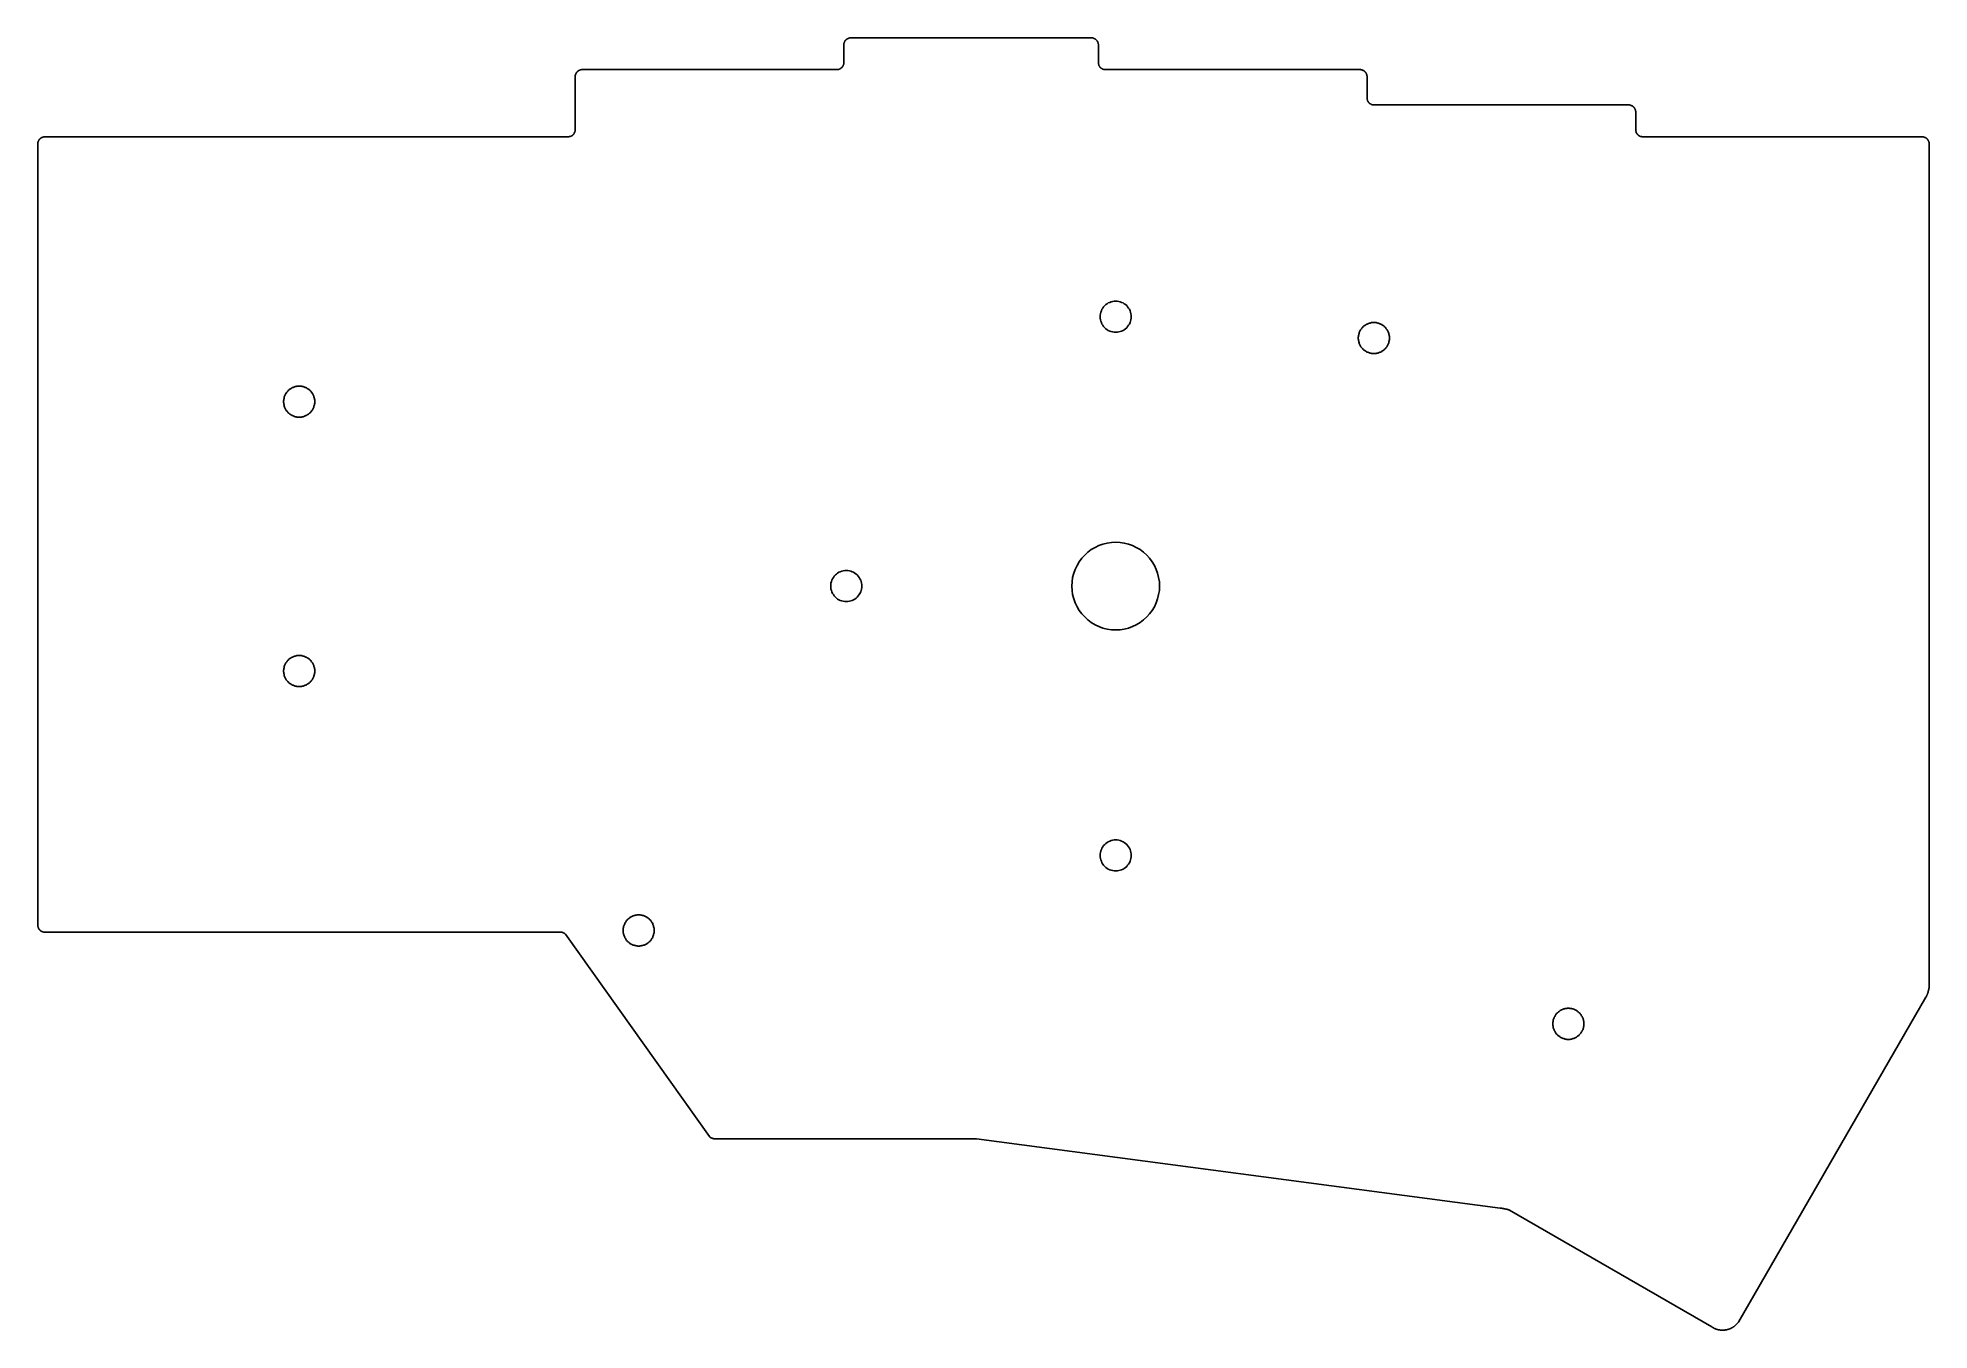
# Model space of a CAD drawing. Header units: metres. Extents: x 150 to 283, y -110 to -19.
import ezdxf

# ---------------------------------------------------------------- set-up
doc = ezdxf.new("R2010")
doc.units = ezdxf.units.M

msp = doc.modelspace()

# ---------------------------------------------------------------- linework, layer by layer
for points in [[(149.68, -53.53), (149.68, -81.57), (149.68, -81.58), (149.68, -81.6), (149.68, -81.61), (149.68, -81.62), (149.68, -81.63), (149.69, -81.65), (149.69, -81.66), (149.69, -81.67), (149.69, -81.68), (149.7, -81.7), (149.7, -81.71), (149.7, -81.72), (149.71, -81.73), (149.71, -81.74), (149.71, -81.75), (149.72, -81.77), (149.72, -81.78), (149.73, -81.79), (149.73, -81.8), (149.74, -81.81), (149.75, -81.82), (149.75, -81.83), (149.76, -81.84), (149.76, -81.85), (149.77, -81.86), (149.78, -81.87), (149.79, -81.88), (149.79, -81.89), (149.8, -81.9), (149.81, -81.91), (149.82, -81.92), (149.83, -81.92), (149.83, -81.93), (149.84, -81.94), (149.85, -81.95), (149.86, -81.96), (149.87, -81.96), (149.88, -81.97), (149.89, -81.98), (149.9, -81.99), (149.91, -81.99), (149.92, -82), (149.93, -82), (149.94, -82.01), (149.95, -82.02), (149.96, -82.02), (149.97, -82.03), (149.98, -82.03), (150, -82.04), (150.01, -82.04), (150.02, -82.04), (150.03, -82.05), (150.04, -82.05), (150.05, -82.05), (150.07, -82.06), (150.08, -82.06), (150.09, -82.06), (150.1, -82.06), (150.12, -82.07), (150.13, -82.07), (150.14, -82.07), (150.15, -82.07), (150.17, -82.07), (150.18, -82.07), (162.36, -82.07), (183.04, -82.07), (186.64, -82.07), (186.65, -82.07), (186.65, -82.07), (186.66, -82.07), (186.66, -82.07), (186.67, -82.07), (186.68, -82.07), (186.68, -82.07), (186.69, -82.07), (186.69, -82.07), (186.7, -82.07), (186.71, -82.07), (186.71, -82.08), (186.72, -82.08), (186.72, -82.08), (186.73, -82.08), (186.74, -82.08), (186.74, -82.08), (186.75, -82.08), (186.75, -82.08), (186.76, -82.08), (186.77, -82.09), (186.77, -82.09), (186.78, -82.09), (186.78, -82.09), (186.79, -82.09), (186.8, -82.09), (186.8, -82.1), (186.81, -82.1), (186.81, -82.1), (186.82, -82.1), (186.82, -82.11), (186.83, -82.11), (186.84, -82.11), (186.84, -82.11), (186.85, -82.11), (186.85, -82.12), (186.86, -82.12), (186.86, -82.12), (186.87, -82.13), (186.87, -82.13), (186.88, -82.13), (186.88, -82.13), (186.89, -82.14), (186.9, -82.14), (186.9, -82.14), (186.91, -82.15), (186.91, -82.15), (186.92, -82.15), (186.92, -82.16), (186.93, -82.16), (186.93, -82.17), (186.94, -82.17), (186.94, -82.17), (186.95, -82.18), (186.95, -82.18), (186.95, -82.18), (186.96, -82.19), (186.96, -82.19), (186.97, -82.2), (186.97, -82.2), (186.98, -82.21), (186.98, -82.21), (186.99, -82.22), (186.99, -82.22), (197.18, -96.53), (197.18, -96.53), (197.19, -96.54), (197.19, -96.54), (197.2, -96.55), (197.2, -96.55), (197.21, -96.55), (197.21, -96.56), (197.22, -96.56), (197.22, -96.57), (197.22, -96.57), (197.23, -96.57), (197.23, -96.58), (197.24, -96.58), (197.24, -96.58), (197.25, -96.59), (197.25, -96.59), (197.26, -96.59), (197.26, -96.6), (197.27, -96.6), (197.27, -96.6), (197.28, -96.61), (197.29, -96.61), (197.29, -96.61), (197.3, -96.62), (197.3, -96.62), (197.31, -96.62), (197.31, -96.63), (197.32, -96.63), (197.32, -96.63), (197.33, -96.63), (197.33, -96.64), (197.34, -96.64), (197.35, -96.64), (197.35, -96.64), (197.36, -96.65), (197.36, -96.65), (197.37, -96.65), (197.37, -96.65), (197.38, -96.65), (197.39, -96.66), (197.39, -96.66), (197.4, -96.66), (197.4, -96.66), (197.41, -96.66), (197.42, -96.66), (197.42, -96.67), (197.43, -96.67), (197.43, -96.67), (197.44, -96.67), (197.45, -96.67), (197.45, -96.67), (197.46, -96.67), (197.46, -96.67), (197.47, -96.68), (197.48, -96.68), (197.48, -96.68), (197.49, -96.68), (197.49, -96.68), (197.5, -96.68), (197.51, -96.68), (197.51, -96.68), (197.52, -96.68), (197.52, -96.68), (197.53, -96.68), (213.36, -96.68), (216.07, -96.68), (253.1, -101.59), (253.11, -101.59), (253.12, -101.59), (253.13, -101.59), (253.14, -101.59), (253.15, -101.6), (253.16, -101.6), (253.17, -101.6), (253.18, -101.6), (253.19, -101.6), (253.2, -101.6), (253.21, -101.6), (253.22, -101.6), (253.23, -101.61), (253.24, -101.61), (253.25, -101.61), (253.26, -101.61), (253.28, -101.61), (253.29, -101.61), (253.3, -101.62), (253.31, -101.62), (253.32, -101.62), (253.33, -101.62), (253.34, -101.62), (253.35, -101.62), (253.36, -101.63), (253.37, -101.63), (253.38, -101.63), (253.39, -101.63), (253.4, -101.63), (253.41, -101.64), (253.42, -101.64), (253.43, -101.64), (253.44, -101.64), (253.45, -101.64), (253.46, -101.65), (253.47, -101.65), (253.48, -101.65), (253.49, -101.65), (253.5, -101.66), (253.51, -101.66), (253.52, -101.66), (253.53, -101.66), (253.54, -101.66), (253.55, -101.67), (253.56, -101.67), (253.57, -101.67), (253.58, -101.67), (253.59, -101.68), (253.6, -101.68), (253.61, -101.68), (253.62, -101.68), (253.63, -101.69), (253.64, -101.69), (253.65, -101.69), (253.66, -101.7), (253.67, -101.7), (253.68, -101.7), (253.69, -101.7), (253.7, -101.71), (253.71, -101.71), (253.72, -101.71), (253.73, -101.71), (253.74, -101.72), (253.75, -101.72), (268.05, -109.98), (268.08, -110), (268.11, -110.02), (268.14, -110.04), (268.17, -110.05), (268.2, -110.07), (268.23, -110.09), (268.26, -110.1), (268.3, -110.11), (268.33, -110.13), (268.36, -110.14), (268.39, -110.15), (268.42, -110.16), (268.46, -110.17), (268.49, -110.18), (268.52, -110.19), (268.56, -110.19), (268.59, -110.2), (268.62, -110.2), (268.65, -110.21), (268.69, -110.21), (268.72, -110.21), (268.75, -110.22), (268.79, -110.22), (268.82, -110.22), (268.85, -110.22), (268.89, -110.22), (268.92, -110.21), (268.95, -110.21), (268.99, -110.21), (269.02, -110.2), (269.05, -110.2), (269.09, -110.19), (269.12, -110.19), (269.15, -110.18), (269.18, -110.17), (269.21, -110.16), (269.25, -110.15), (269.28, -110.14), (269.31, -110.13), (269.34, -110.12), (269.37, -110.1), (269.4, -110.09), (269.43, -110.08), (269.46, -110.06), (269.49, -110.05), (269.52, -110.03), (269.55, -110.01), (269.58, -109.99), (269.61, -109.98), (269.63, -109.96), (269.66, -109.94), (269.69, -109.91), (269.71, -109.89), (269.74, -109.87), (269.76, -109.85), (269.79, -109.82), (269.81, -109.8), (269.84, -109.77), (269.86, -109.75), (269.88, -109.72), (269.91, -109.7), (269.93, -109.67), (269.95, -109.64), (269.97, -109.61), (269.97, -109.61), (269.97, -109.61), (269.97, -109.61), (269.97, -109.61), (269.97, -109.61), (269.97, -109.61), (269.97, -109.61), (269.97, -109.61), (269.97, -109.61), (269.97, -109.61), (269.97, -109.61), (269.97, -109.61), (269.97, -109.61), (269.97, -109.61), (269.97, -109.61), (269.97, -109.61), (269.97, -109.61), (269.97, -109.61), (269.97, -109.61), (269.97, -109.61), (269.97, -109.61), (269.97, -109.61), (269.97, -109.61), (269.97, -109.61), (269.97, -109.61), (269.97, -109.61), (269.97, -109.61), (269.97, -109.61), (269.97, -109.61), (269.97, -109.61), (269.97, -109.61), (269.97, -109.61), (269.97, -109.61), (269.97, -109.61), (269.97, -109.61), (269.97, -109.61), (269.97, -109.61), (269.97, -109.61), (269.97, -109.61), (269.97, -109.61), (269.97, -109.61), (269.97, -109.61), (269.97, -109.61), (269.97, -109.61), (269.97, -109.61), (269.97, -109.61), (269.97, -109.61), (269.97, -109.61), (269.97, -109.61), (269.97, -109.61), (269.97, -109.6), (269.97, -109.6), (269.97, -109.6), (269.97, -109.6), (269.97, -109.6), (269.97, -109.6), (269.97, -109.6), (269.97, -109.6), (269.97, -109.6), (269.97, -109.6), (269.97, -109.6), (269.97, -109.6), (269.97, -109.6), (269.97, -109.6), (283.2, -86.67), (283.21, -86.66), (283.21, -86.64), (283.22, -86.63), (283.23, -86.62), (283.23, -86.61), (283.24, -86.59), (283.25, -86.58), (283.25, -86.57), (283.26, -86.55), (283.27, -86.54), (283.27, -86.53), (283.28, -86.52), (283.28, -86.5), (283.29, -86.49), (283.29, -86.48), (283.3, -86.46), (283.3, -86.45), (283.31, -86.44), (283.31, -86.42), (283.32, -86.41), (283.32, -86.4), (283.33, -86.38), (283.33, -86.37), (283.34, -86.36), (283.34, -86.34), (283.35, -86.33), (283.35, -86.31), (283.36, -86.3), (283.36, -86.29), (283.36, -86.27), (283.37, -86.26), (283.37, -86.25), (283.37, -86.23), (283.38, -86.22), (283.38, -86.21), (283.38, -86.19), (283.39, -86.18), (283.39, -86.16), (283.39, -86.15), (283.4, -86.14), (283.4, -86.12), (283.4, -86.11), (283.4, -86.09), (283.41, -86.08), (283.41, -86.07), (283.41, -86.05), (283.41, -86.04), (283.42, -86.02), (283.42, -86.01), (283.42, -86), (283.42, -85.98), (283.42, -85.97), (283.42, -85.95), (283.42, -85.94), (283.43, -85.93), (283.43, -85.91), (283.43, -85.9), (283.43, -85.88), (283.43, -85.87), (283.43, -85.86), (283.43, -85.84), (283.43, -85.83), (283.43, -85.81), (283.43, -85.8), (283.43, -26.32), (283.43, -26.31), (283.43, -26.29), (283.43, -26.28), (283.43, -26.27), (283.43, -26.26), (283.42, -26.25), (283.42, -26.23), (283.42, -26.22), (283.42, -26.21), (283.41, -26.2), (283.41, -26.19), (283.41, -26.17), (283.4, -26.16), (283.4, -26.15), (283.39, -26.14), (283.39, -26.13), (283.38, -26.12), (283.38, -26.11), (283.37, -26.1), (283.37, -26.08), (283.36, -26.07), (283.36, -26.06), (283.35, -26.05), (283.34, -26.04), (283.34, -26.03), (283.33, -26.02), (283.32, -26.01), (283.31, -26), (283.31, -26), (283.3, -25.99), (283.29, -25.98), (283.28, -25.97), (283.27, -25.96), (283.26, -25.95), (283.25, -25.94), (283.25, -25.94), (283.24, -25.93), (283.23, -25.92), (283.22, -25.91), (283.21, -25.91), (283.2, -25.9), (283.19, -25.89), (283.18, -25.89), (283.17, -25.88), (283.15, -25.88), (283.14, -25.87), (283.13, -25.87), (283.12, -25.86), (283.11, -25.86), (283.1, -25.85), (283.09, -25.85), (283.08, -25.84), (283.06, -25.84), (283.05, -25.84), (283.04, -25.83), (283.03, -25.83), (283.02, -25.83), (283, -25.83), (282.99, -25.82), (282.98, -25.82), (282.97, -25.82), (282.96, -25.82), (282.94, -25.82), (282.93, -25.82), (263.18, -25.82), (263.17, -25.82), (263.15, -25.82), (263.14, -25.82), (263.13, -25.82), (263.12, -25.82), (263.1, -25.81), (263.09, -25.81), (263.08, -25.81), (263.07, -25.81), (263.05, -25.8), (263.04, -25.8), (263.03, -25.8), (263.02, -25.79), (263.01, -25.79), (263, -25.79), (262.98, -25.78), (262.97, -25.78), (262.96, -25.77), (262.95, -25.77), (262.94, -25.76), (262.93, -25.75), (262.92, -25.75), (262.91, -25.74), (262.9, -25.74), (262.89, -25.73), (262.88, -25.72), (262.87, -25.71), (262.86, -25.71), (262.85, -25.7), (262.84, -25.69), (262.83, -25.68), (262.82, -25.68), (262.82, -25.67), (262.81, -25.66), (262.8, -25.65), (262.79, -25.64), (262.79, -25.63), (262.78, -25.62), (262.77, -25.61), (262.76, -25.6), (262.76, -25.59), (262.75, -25.58), (262.75, -25.57), (262.74, -25.56), (262.73, -25.55), (262.73, -25.54), (262.72, -25.53), (262.72, -25.52), (262.71, -25.5), (262.71, -25.49), (262.71, -25.48), (262.7, -25.47), (262.7, -25.46), (262.7, -25.45), (262.69, -25.43), (262.69, -25.42), (262.69, -25.41), (262.69, -25.4), (262.68, -25.38), (262.68, -25.37), (262.68, -25.36), (262.68, -25.35), (262.68, -25.33), (262.68, -25.32), (262.68, -24.07), (262.68, -24.06), (262.68, -24.04), (262.68, -24.03), (262.68, -24.02), (262.68, -24.01), (262.67, -24), (262.67, -23.98), (262.67, -23.97), (262.67, -23.96), (262.66, -23.95), (262.66, -23.94), (262.66, -23.92), (262.65, -23.91), (262.65, -23.9), (262.64, -23.89), (262.64, -23.88), (262.63, -23.87), (262.63, -23.86), (262.62, -23.85), (262.62, -23.83), (262.61, -23.82), (262.61, -23.81), (262.6, -23.8), (262.59, -23.79), (262.59, -23.78), (262.58, -23.77), (262.57, -23.76), (262.56, -23.75), (262.56, -23.75), (262.55, -23.74), (262.54, -23.73), (262.53, -23.72), (262.52, -23.71), (262.51, -23.7), (262.5, -23.69), (262.5, -23.69), (262.49, -23.68), (262.48, -23.67), (262.47, -23.66), (262.46, -23.66), (262.45, -23.65), (262.44, -23.64), (262.43, -23.64), (262.42, -23.63), (262.4, -23.63), (262.39, -23.62), (262.38, -23.62), (262.37, -23.61), (262.36, -23.61), (262.35, -23.6), (262.34, -23.6), (262.33, -23.59), (262.31, -23.59), (262.3, -23.59), (262.29, -23.58), (262.28, -23.58), (262.27, -23.58), (262.25, -23.58), (262.24, -23.57), (262.23, -23.57), (262.22, -23.57), (262.21, -23.57), (262.19, -23.57), (262.18, -23.57), (244.18, -23.57), (244.17, -23.57), (244.15, -23.57), (244.14, -23.57), (244.13, -23.57), (244.12, -23.57), (244.1, -23.56), (244.09, -23.56), (244.08, -23.56), (244.07, -23.56), (244.05, -23.55), (244.04, -23.55), (244.03, -23.55), (244.02, -23.54), (244.01, -23.54), (244, -23.54), (243.98, -23.53), (243.97, -23.53), (243.96, -23.52), (243.95, -23.52), (243.94, -23.51), (243.93, -23.5), (243.92, -23.5), (243.91, -23.49), (243.9, -23.49), (243.89, -23.48), (243.88, -23.47), (243.87, -23.46), (243.86, -23.46), (243.85, -23.45), (243.84, -23.44), (243.83, -23.43), (243.83, -23.43), (243.82, -23.42), (243.81, -23.41), (243.8, -23.4), (243.79, -23.39), (243.79, -23.38), (243.78, -23.37), (243.77, -23.36), (243.76, -23.35), (243.76, -23.34), (243.75, -23.33), (243.75, -23.32), (243.74, -23.31), (243.73, -23.3), (243.73, -23.29), (243.72, -23.28), (243.72, -23.27), (243.71, -23.25), (243.71, -23.24), (243.71, -23.23), (243.7, -23.22), (243.7, -23.21), (243.7, -23.2), (243.69, -23.18), (243.69, -23.17), (243.69, -23.16), (243.69, -23.15), (243.68, -23.13), (243.68, -23.12), (243.68, -23.11), (243.68, -23.1), (243.68, -23.08), (243.68, -23.07), (243.68, -21.57), (243.68, -21.56), (243.68, -21.54), (243.68, -21.53), (243.68, -21.52), (243.68, -21.51), (243.67, -21.5), (243.67, -21.48), (243.67, -21.47), (243.67, -21.46), (243.66, -21.45), (243.66, -21.44), (243.66, -21.42), (243.65, -21.41), (243.65, -21.4), (243.64, -21.39), (243.64, -21.38), (243.63, -21.37), (243.63, -21.36), (243.62, -21.35), (243.62, -21.33), (243.61, -21.32), (243.61, -21.31), (243.6, -21.3), (243.59, -21.29), (243.59, -21.28), (243.58, -21.27), (243.57, -21.26), (243.56, -21.25), (243.56, -21.25), (243.55, -21.24), (243.54, -21.23), (243.53, -21.22), (243.52, -21.21), (243.51, -21.2), (243.5, -21.19), (243.5, -21.19), (243.49, -21.18), (243.48, -21.17), (243.47, -21.16), (243.46, -21.16), (243.45, -21.15), (243.44, -21.14), (243.43, -21.14), (243.42, -21.13), (243.4, -21.13), (243.39, -21.12), (243.38, -21.12), (243.37, -21.11), (243.36, -21.11), (243.35, -21.1), (243.34, -21.1), (243.33, -21.09), (243.31, -21.09), (243.3, -21.09), (243.29, -21.08), (243.28, -21.08), (243.27, -21.08), (243.25, -21.08), (243.24, -21.07), (243.23, -21.07), (243.22, -21.07), (243.21, -21.07), (243.19, -21.07), (243.18, -21.07), (237.05, -21.07), (225.18, -21.07), (225.17, -21.07), (225.15, -21.07), (225.14, -21.07), (225.13, -21.07), (225.12, -21.07), (225.1, -21.06), (225.09, -21.06), (225.08, -21.06), (225.07, -21.06), (225.05, -21.05), (225.04, -21.05), (225.03, -21.05), (225.02, -21.04), (225.01, -21.04), (225, -21.04), (224.98, -21.03), (224.97, -21.03), (224.96, -21.02), (224.95, -21.02), (224.94, -21.01), (224.93, -21), (224.92, -21), (224.91, -20.99), (224.9, -20.99), (224.89, -20.98), (224.88, -20.97), (224.87, -20.96), (224.86, -20.96), (224.85, -20.95), (224.84, -20.94), (224.83, -20.93), (224.83, -20.93), (224.82, -20.92), (224.81, -20.91), (224.8, -20.9), (224.79, -20.89), (224.79, -20.88), (224.78, -20.87), (224.77, -20.86), (224.76, -20.85), (224.76, -20.84), (224.75, -20.83), (224.75, -20.82), (224.74, -20.81), (224.73, -20.8), (224.73, -20.79), (224.72, -20.78), (224.72, -20.77), (224.71, -20.75), (224.71, -20.74), (224.71, -20.73), (224.7, -20.72), (224.7, -20.71), (224.7, -20.7), (224.69, -20.68), (224.69, -20.67), (224.69, -20.66), (224.69, -20.65), (224.68, -20.63), (224.68, -20.62), (224.68, -20.61), (224.68, -20.6), (224.68, -20.58), (224.68, -20.57), (224.68, -19.32), (224.68, -19.31), (224.68, -19.29), (224.68, -19.28), (224.68, -19.27), (224.68, -19.26), (224.67, -19.25), (224.67, -19.23), (224.67, -19.22), (224.67, -19.21), (224.66, -19.2), (224.66, -19.19), (224.66, -19.17), (224.65, -19.16), (224.65, -19.15), (224.64, -19.14), (224.64, -19.13), (224.63, -19.12), (224.63, -19.11), (224.62, -19.1), (224.62, -19.08), (224.61, -19.07), (224.61, -19.06), (224.6, -19.05), (224.59, -19.04), (224.59, -19.03), (224.58, -19.02), (224.57, -19.01), (224.56, -19), (224.56, -19), (224.55, -18.99), (224.54, -18.98), (224.53, -18.97), (224.52, -18.96), (224.51, -18.95), (224.5, -18.94), (224.5, -18.94), (224.49, -18.93), (224.48, -18.92), (224.47, -18.91), (224.46, -18.91), (224.45, -18.9), (224.44, -18.89), (224.43, -18.89), (224.42, -18.88), (224.4, -18.88), (224.39, -18.87), (224.38, -18.87), (224.37, -18.86), (224.36, -18.86), (224.35, -18.85), (224.34, -18.85), (224.33, -18.84), (224.31, -18.84), (224.3, -18.84), (224.29, -18.83), (224.28, -18.83), (224.27, -18.83), (224.25, -18.83), (224.24, -18.82), (224.23, -18.82), (224.22, -18.82), (224.21, -18.82), (224.19, -18.82), (224.18, -18.82), (207.18, -18.82), (207.17, -18.82), (207.15, -18.82), (207.14, -18.82), (207.13, -18.82), (207.12, -18.82), (207.1, -18.83), (207.09, -18.83), (207.08, -18.83), (207.07, -18.83), (207.05, -18.84), (207.04, -18.84), (207.03, -18.84), (207.02, -18.85), (207.01, -18.85), (207, -18.86), (206.98, -18.86), (206.97, -18.87), (206.96, -18.87), (206.95, -18.88), (206.94, -18.88), (206.93, -18.89), (206.92, -18.89), (206.91, -18.9), (206.9, -18.91), (206.89, -18.91), (206.88, -18.92), (206.87, -18.93), (206.86, -18.94), (206.85, -18.94), (206.84, -18.95), (206.83, -18.96), (206.83, -18.97), (206.82, -18.98), (206.81, -18.99), (206.8, -19), (206.79, -19), (206.79, -19.01), (206.78, -19.02), (206.77, -19.03), (206.76, -19.04), (206.76, -19.05), (206.75, -19.06), (206.75, -19.07), (206.74, -19.08), (206.73, -19.1), (206.73, -19.11), (206.72, -19.12), (206.72, -19.13), (206.71, -19.14), (206.71, -19.15), (206.71, -19.16), (206.7, -19.17), (206.7, -19.19), (206.7, -19.2), (206.69, -19.21), (206.69, -19.22), (206.69, -19.23), (206.69, -19.25), (206.68, -19.26), (206.68, -19.27), (206.68, -19.28), (206.68, -19.29), (206.68, -19.31), (206.68, -19.32), (206.68, -20.57), (206.68, -20.58), (206.68, -20.6), (206.68, -20.61), (206.68, -20.62), (206.68, -20.63), (206.67, -20.65), (206.67, -20.66), (206.67, -20.67), (206.67, -20.68), (206.66, -20.7), (206.66, -20.71), (206.66, -20.72), (206.65, -20.73), (206.65, -20.74), (206.64, -20.75), (206.64, -20.77), (206.63, -20.78), (206.63, -20.79), (206.62, -20.8), (206.62, -20.81), (206.61, -20.82), (206.61, -20.83), (206.6, -20.84), (206.59, -20.85), (206.59, -20.86), (206.58, -20.87), (206.57, -20.88), (206.56, -20.89), (206.56, -20.9), (206.55, -20.91), (206.54, -20.92), (206.53, -20.93), (206.52, -20.93), (206.51, -20.94), (206.5, -20.95), (206.5, -20.96), (206.49, -20.96), (206.48, -20.97), (206.47, -20.98), (206.46, -20.99), (206.45, -20.99), (206.44, -21), (206.43, -21), (206.42, -21.01), (206.4, -21.02), (206.39, -21.02), (206.38, -21.03), (206.37, -21.03), (206.36, -21.04), (206.35, -21.04), (206.34, -21.04), (206.33, -21.05), (206.31, -21.05), (206.3, -21.05), (206.29, -21.06), (206.28, -21.06), (206.27, -21.06), (206.25, -21.06), (206.24, -21.07), (206.23, -21.07), (206.22, -21.07), (206.21, -21.07), (206.19, -21.07), (206.18, -21.07), (199.14, -21.07), (188.18, -21.07), (188.17, -21.07), (188.15, -21.07), (188.14, -21.07), (188.13, -21.07), (188.12, -21.07), (188.1, -21.08), (188.09, -21.08), (188.08, -21.08), (188.07, -21.08), (188.05, -21.09), (188.04, -21.09), (188.03, -21.09), (188.02, -21.1), (188.01, -21.1), (188, -21.11), (187.98, -21.11), (187.97, -21.12), (187.96, -21.12), (187.95, -21.13), (187.94, -21.13), (187.93, -21.14), (187.92, -21.14), (187.91, -21.15), (187.9, -21.16), (187.89, -21.16), (187.88, -21.17), (187.87, -21.18), (187.86, -21.19), (187.85, -21.19), (187.84, -21.2), (187.83, -21.21), (187.83, -21.22), (187.82, -21.23), (187.81, -21.24), (187.8, -21.25), (187.79, -21.25), (187.79, -21.26), (187.78, -21.27), (187.77, -21.28), (187.76, -21.29), (187.76, -21.3), (187.75, -21.31), (187.75, -21.32), (187.74, -21.33), (187.73, -21.35), (187.73, -21.36), (187.72, -21.37), (187.72, -21.38), (187.71, -21.39), (187.71, -21.4), (187.71, -21.41), (187.7, -21.42), (187.7, -21.44), (187.7, -21.45), (187.69, -21.46), (187.69, -21.47), (187.69, -21.48), (187.69, -21.5), (187.68, -21.51), (187.68, -21.52), (187.68, -21.53), (187.68, -21.54), (187.68, -21.56), (187.68, -21.57), (187.68, -25.32), (187.68, -25.33), (187.68, -25.35), (187.68, -25.36), (187.68, -25.37), (187.68, -25.38), (187.67, -25.4), (187.67, -25.41), (187.67, -25.42), (187.67, -25.43), (187.66, -25.45), (187.66, -25.46), (187.66, -25.47), (187.65, -25.48), (187.65, -25.49), (187.64, -25.5), (187.64, -25.52), (187.63, -25.53), (187.63, -25.54), (187.62, -25.55), (187.62, -25.56), (187.61, -25.57), (187.61, -25.58), (187.6, -25.59), (187.59, -25.6), (187.59, -25.61), (187.58, -25.62), (187.57, -25.63), (187.56, -25.64), (187.56, -25.65), (187.55, -25.66), (187.54, -25.67), (187.53, -25.68), (187.52, -25.68), (187.51, -25.69), (187.5, -25.7), (187.5, -25.71), (187.49, -25.71), (187.48, -25.72), (187.47, -25.73), (187.46, -25.74), (187.45, -25.74), (187.44, -25.75), (187.43, -25.75), (187.42, -25.76), (187.4, -25.77), (187.39, -25.77), (187.38, -25.78), (187.37, -25.78), (187.36, -25.79), (187.35, -25.79), (187.34, -25.79), (187.33, -25.8), (187.31, -25.8), (187.3, -25.8), (187.29, -25.81), (187.28, -25.81), (187.27, -25.81), (187.25, -25.81), (187.24, -25.82), (187.23, -25.82), (187.22, -25.82), (187.21, -25.82), (187.19, -25.82), (187.18, -25.82), (150.18, -25.82), (150.17, -25.82), (150.15, -25.82), (150.14, -25.82), (150.13, -25.82), (150.12, -25.82), (150.1, -25.83), (150.09, -25.83), (150.08, -25.83), (150.07, -25.83), (150.05, -25.84), (150.04, -25.84), (150.03, -25.84), (150.02, -25.85), (150.01, -25.85), (150, -25.86), (149.98, -25.86), (149.97, -25.87), (149.96, -25.87), (149.95, -25.88), (149.94, -25.88), (149.93, -25.89), (149.92, -25.89), (149.91, -25.9), (149.9, -25.91), (149.89, -25.91), (149.88, -25.92), (149.87, -25.93), (149.86, -25.94), (149.85, -25.94), (149.84, -25.95), (149.83, -25.96), (149.83, -25.97), (149.82, -25.98), (149.81, -25.99), (149.8, -26), (149.79, -26), (149.79, -26.01), (149.78, -26.02), (149.77, -26.03), (149.76, -26.04), (149.76, -26.05), (149.75, -26.06), (149.75, -26.07), (149.74, -26.08), (149.73, -26.1), (149.73, -26.11), (149.72, -26.12), (149.72, -26.13), (149.71, -26.14), (149.71, -26.15), (149.71, -26.16), (149.7, -26.17), (149.7, -26.19), (149.7, -26.2), (149.69, -26.21), (149.69, -26.22), (149.69, -26.23), (149.69, -26.25), (149.68, -26.26), (149.68, -26.27), (149.68, -26.28), (149.68, -26.29), (149.68, -26.31), (149.68, -26.32), (149.68, -53.53)], [(227, -38.54), (227, -38.65), (226.98, -38.76), (226.96, -38.86), (226.92, -38.96), (226.87, -39.06), (226.82, -39.15), (226.75, -39.24), (226.68, -39.32), (226.6, -39.39), (226.51, -39.46), (226.42, -39.51), (226.32, -39.56), (226.22, -39.59), (226.12, -39.62), (226.01, -39.64), (225.9, -39.64), (225.8, -39.64), (225.69, -39.62), (225.58, -39.59), (225.48, -39.56), (225.38, -39.51), (225.29, -39.46), (225.21, -39.39), (225.13, -39.32), (225.05, -39.24), (224.99, -39.15), (224.93, -39.06), (224.89, -38.96), (224.85, -38.86), (224.82, -38.76), (224.81, -38.65), (224.8, -38.54), (224.81, -38.43), (224.82, -38.33), (224.85, -38.22), (224.89, -38.12), (224.93, -38.02), (224.99, -37.93), (225.05, -37.84), (225.13, -37.76), (225.21, -37.69), (225.29, -37.63), (225.38, -37.57), (225.48, -37.53), (225.58, -37.49), (225.69, -37.46), (225.8, -37.45), (225.9, -37.44), (226.01, -37.45), (226.12, -37.46), (226.22, -37.49), (226.32, -37.53), (226.42, -37.57), (226.51, -37.63), (226.6, -37.69), (226.68, -37.76), (226.75, -37.84), (226.82, -37.93), (226.87, -38.02), (226.92, -38.12), (226.96, -38.22), (226.98, -38.33), (227, -38.43)], [(243.06, -40.05), (243.06, -39.99), (243.07, -39.94), (243.08, -39.88), (243.09, -39.83), (243.1, -39.78), (243.11, -39.72), (243.13, -39.67), (243.15, -39.62), (243.17, -39.57), (243.2, -39.53), (243.22, -39.48), (243.25, -39.44), (243.28, -39.39), (243.31, -39.35), (243.35, -39.31), (243.39, -39.27), (243.42, -39.24), (243.46, -39.2), (243.51, -39.17), (243.55, -39.14), (243.59, -39.11), (243.64, -39.08), (243.69, -39.06), (243.74, -39.04), (243.79, -39.02), (243.84, -39), (243.89, -38.99), (243.94, -38.97), (244, -38.96), (244.05, -38.96), (244.11, -38.95), (244.16, -38.95), (244.22, -38.95), (244.28, -38.96), (244.33, -38.96), (244.38, -38.97), (244.44, -38.99), (244.49, -39), (244.54, -39.02), (244.59, -39.04), (244.64, -39.06), (244.69, -39.08), (244.73, -39.11), (244.78, -39.14), (244.82, -39.17), (244.86, -39.2), (244.9, -39.24), (244.94, -39.27), (244.98, -39.31), (245.01, -39.35), (245.04, -39.39), (245.08, -39.44), (245.1, -39.48), (245.13, -39.53), (245.15, -39.57), (245.18, -39.62), (245.2, -39.67), (245.21, -39.72), (245.23, -39.78), (245.24, -39.83), (245.25, -39.88), (245.26, -39.94), (245.26, -39.99), (245.26, -40.05), (245.26, -40.11), (245.26, -40.16), (245.25, -40.22), (245.24, -40.27), (245.23, -40.33), (245.21, -40.38), (245.2, -40.43), (245.18, -40.48), (245.15, -40.53), (245.13, -40.58), (245.1, -40.62), (245.08, -40.67), (245.04, -40.71), (245.01, -40.75), (244.98, -40.79), (244.94, -40.83), (244.9, -40.87), (244.86, -40.9), (244.82, -40.93), (244.78, -40.96), (244.73, -40.99), (244.69, -41.02), (244.64, -41.04), (244.59, -41.06), (244.54, -41.08), (244.49, -41.1), (244.44, -41.12), (244.38, -41.13), (244.33, -41.14), (244.28, -41.15), (244.22, -41.15), (244.16, -41.15), (244.11, -41.15), (244.05, -41.15), (244, -41.14), (243.94, -41.13), (243.89, -41.12), (243.84, -41.1), (243.79, -41.08), (243.74, -41.06), (243.69, -41.04), (243.64, -41.02), (243.59, -40.99), (243.55, -40.96), (243.51, -40.93), (243.46, -40.9), (243.42, -40.87), (243.39, -40.83), (243.35, -40.79), (243.31, -40.75), (243.28, -40.71), (243.25, -40.67), (243.22, -40.62), (243.2, -40.58), (243.17, -40.53), (243.15, -40.48), (243.13, -40.43), (243.11, -40.38), (243.1, -40.33), (243.09, -40.27), (243.08, -40.22), (243.07, -40.16), (243.06, -40.11), (243.06, -40.05)], [(167.06, -44.55), (167.06, -44.49), (167.07, -44.44), (167.08, -44.38), (167.09, -44.33), (167.1, -44.28), (167.11, -44.22), (167.13, -44.17), (167.15, -44.12), (167.17, -44.07), (167.2, -44.03), (167.22, -43.98), (167.25, -43.94), (167.28, -43.89), (167.31, -43.85), (167.35, -43.81), (167.39, -43.77), (167.42, -43.74), (167.46, -43.7), (167.51, -43.67), (167.55, -43.64), (167.59, -43.61), (167.64, -43.58), (167.69, -43.56), (167.74, -43.54), (167.78, -43.52), (167.84, -43.5), (167.89, -43.49), (167.94, -43.47), (168, -43.46), (168.05, -43.46), (168.11, -43.45), (168.16, -43.45), (168.22, -43.45), (168.28, -43.46), (168.33, -43.46), (168.38, -43.47), (168.44, -43.49), (168.49, -43.5), (168.54, -43.52), (168.59, -43.54), (168.64, -43.56), (168.69, -43.58), (168.73, -43.61), (168.78, -43.64), (168.82, -43.67), (168.86, -43.7), (168.9, -43.74), (168.94, -43.77), (168.98, -43.81), (169.01, -43.85), (169.04, -43.89), (169.08, -43.94), (169.1, -43.98), (169.13, -44.03), (169.15, -44.07), (169.18, -44.12), (169.2, -44.17), (169.21, -44.22), (169.23, -44.28), (169.24, -44.33), (169.25, -44.38), (169.26, -44.44), (169.26, -44.49), (169.26, -44.55), (169.26, -44.61), (169.26, -44.66), (169.25, -44.72), (169.24, -44.77), (169.23, -44.83), (169.21, -44.88), (169.2, -44.93), (169.18, -44.98), (169.15, -45.03), (169.13, -45.08), (169.1, -45.12), (169.08, -45.17), (169.04, -45.21), (169.01, -45.25), (168.98, -45.29), (168.94, -45.33), (168.9, -45.37), (168.86, -45.4), (168.82, -45.43), (168.78, -45.46), (168.73, -45.49), (168.69, -45.52), (168.64, -45.54), (168.59, -45.56), (168.54, -45.58), (168.49, -45.6), (168.44, -45.62), (168.38, -45.63), (168.33, -45.64), (168.28, -45.65), (168.22, -45.65), (168.16, -45.65), (168.11, -45.65), (168.05, -45.65), (168, -45.64), (167.94, -45.63), (167.89, -45.62), (167.84, -45.6), (167.78, -45.58), (167.74, -45.56), (167.69, -45.54), (167.64, -45.52), (167.59, -45.49), (167.55, -45.46), (167.51, -45.43), (167.46, -45.4), (167.42, -45.37), (167.39, -45.33), (167.35, -45.29), (167.31, -45.25), (167.28, -45.21), (167.25, -45.17), (167.22, -45.12), (167.2, -45.08), (167.17, -45.03), (167.15, -44.98), (167.13, -44.93), (167.11, -44.88), (167.1, -44.83), (167.09, -44.77), (167.08, -44.72), (167.07, -44.66), (167.06, -44.61), (167.06, -44.55)], [(229, -57.59), (228.99, -57.9), (228.94, -58.2), (228.87, -58.49), (228.77, -58.78), (228.64, -59.05), (228.48, -59.31), (228.3, -59.56), (228.1, -59.78), (227.87, -59.99), (227.63, -60.17), (227.36, -60.33), (227.09, -60.46), (226.8, -60.56), (226.51, -60.63), (226.21, -60.68), (225.9, -60.69), (225.6, -60.68), (225.3, -60.63), (225, -60.56), (224.72, -60.46), (224.44, -60.33), (224.18, -60.17), (223.94, -59.99), (223.71, -59.78), (223.51, -59.56), (223.33, -59.31), (223.17, -59.05), (223.04, -58.78), (222.94, -58.49), (222.86, -58.2), (222.82, -57.9), (222.8, -57.59), (222.82, -57.29), (222.86, -56.99), (222.94, -56.69), (223.04, -56.41), (223.17, -56.13), (223.33, -55.87), (223.51, -55.63), (223.71, -55.4), (223.94, -55.2), (224.18, -55.01), (224.44, -54.86), (224.72, -54.73), (225, -54.63), (225.3, -54.55), (225.6, -54.51), (225.9, -54.49), (226.21, -54.51), (226.51, -54.55), (226.8, -54.63), (227.09, -54.73), (227.36, -54.86), (227.63, -55.01), (227.87, -55.2), (228.1, -55.4), (228.3, -55.63), (228.48, -55.87), (228.64, -56.13), (228.77, -56.41), (228.87, -56.69), (228.94, -56.99), (228.99, -57.29)], [(207.95, -57.59), (207.95, -57.7), (207.93, -57.81), (207.91, -57.91), (207.87, -58.01), (207.82, -58.11), (207.77, -58.2), (207.7, -58.29), (207.63, -58.37), (207.55, -58.44), (207.46, -58.51), (207.37, -58.56), (207.27, -58.61), (207.17, -58.64), (207.07, -58.67), (206.96, -58.69), (206.85, -58.69), (206.75, -58.69), (206.64, -58.67), (206.53, -58.64), (206.43, -58.61), (206.33, -58.56), (206.24, -58.51), (206.16, -58.44), (206.08, -58.37), (206, -58.29), (205.94, -58.2), (205.88, -58.11), (205.84, -58.01), (205.8, -57.91), (205.77, -57.81), (205.76, -57.7), (205.75, -57.59), (205.76, -57.48), (205.77, -57.38), (205.8, -57.27), (205.84, -57.17), (205.88, -57.07), (205.94, -56.98), (206, -56.89), (206.08, -56.81), (206.16, -56.74), (206.24, -56.68), (206.33, -56.62), (206.43, -56.58), (206.53, -56.54), (206.64, -56.51), (206.75, -56.5), (206.85, -56.49), (206.96, -56.5), (207.07, -56.51), (207.17, -56.54), (207.27, -56.58), (207.37, -56.62), (207.46, -56.68), (207.55, -56.74), (207.63, -56.81), (207.7, -56.89), (207.77, -56.98), (207.82, -57.07), (207.87, -57.17), (207.91, -57.27), (207.93, -57.38), (207.95, -57.48)], [(167.06, -63.6), (167.06, -63.54), (167.07, -63.49), (167.08, -63.43), (167.09, -63.38), (167.1, -63.33), (167.11, -63.27), (167.13, -63.22), (167.15, -63.17), (167.17, -63.12), (167.2, -63.08), (167.22, -63.03), (167.25, -62.99), (167.28, -62.94), (167.31, -62.9), (167.35, -62.86), (167.39, -62.82), (167.42, -62.79), (167.46, -62.75), (167.51, -62.72), (167.55, -62.69), (167.59, -62.66), (167.64, -62.63), (167.69, -62.61), (167.74, -62.59), (167.78, -62.57), (167.84, -62.55), (167.89, -62.54), (167.94, -62.52), (168, -62.51), (168.05, -62.51), (168.11, -62.5), (168.16, -62.5), (168.22, -62.5), (168.28, -62.51), (168.33, -62.51), (168.38, -62.52), (168.44, -62.54), (168.49, -62.55), (168.54, -62.57), (168.59, -62.59), (168.64, -62.61), (168.69, -62.63), (168.73, -62.66), (168.78, -62.69), (168.82, -62.72), (168.86, -62.75), (168.9, -62.79), (168.94, -62.82), (168.98, -62.86), (169.01, -62.9), (169.04, -62.94), (169.08, -62.99), (169.1, -63.03), (169.13, -63.08), (169.15, -63.12), (169.18, -63.17), (169.2, -63.22), (169.21, -63.27), (169.23, -63.33), (169.24, -63.38), (169.25, -63.43), (169.26, -63.49), (169.26, -63.54), (169.26, -63.6), (169.26, -63.66), (169.26, -63.71), (169.25, -63.77), (169.24, -63.82), (169.23, -63.88), (169.21, -63.93), (169.2, -63.98), (169.18, -64.03), (169.15, -64.08), (169.13, -64.13), (169.1, -64.17), (169.08, -64.22), (169.04, -64.26), (169.01, -64.3), (168.98, -64.34), (168.94, -64.38), (168.9, -64.42), (168.86, -64.45), (168.82, -64.48), (168.78, -64.51), (168.73, -64.54), (168.69, -64.57), (168.64, -64.59), (168.59, -64.61), (168.54, -64.63), (168.49, -64.65), (168.44, -64.67), (168.38, -64.68), (168.33, -64.69), (168.28, -64.7), (168.22, -64.7), (168.16, -64.7), (168.11, -64.7), (168.05, -64.7), (168, -64.69), (167.94, -64.68), (167.89, -64.67), (167.84, -64.65), (167.78, -64.63), (167.74, -64.61), (167.69, -64.59), (167.64, -64.57), (167.59, -64.54), (167.55, -64.51), (167.51, -64.48), (167.46, -64.45), (167.42, -64.42), (167.39, -64.38), (167.35, -64.34), (167.31, -64.3), (167.28, -64.26), (167.25, -64.22), (167.22, -64.17), (167.2, -64.13), (167.17, -64.08), (167.15, -64.03), (167.13, -63.98), (167.11, -63.93), (167.1, -63.88), (167.09, -63.82), (167.08, -63.77), (167.07, -63.71), (167.06, -63.66), (167.06, -63.6)], [(227, -76.64), (227, -76.75), (226.98, -76.86), (226.96, -76.96), (226.92, -77.06), (226.87, -77.16), (226.82, -77.25), (226.75, -77.34), (226.68, -77.42), (226.6, -77.49), (226.51, -77.56), (226.42, -77.61), (226.32, -77.66), (226.22, -77.69), (226.12, -77.72), (226.01, -77.74), (225.9, -77.74), (225.8, -77.74), (225.69, -77.72), (225.58, -77.69), (225.48, -77.66), (225.38, -77.61), (225.29, -77.56), (225.21, -77.49), (225.13, -77.42), (225.05, -77.34), (224.99, -77.25), (224.93, -77.16), (224.89, -77.06), (224.85, -76.96), (224.82, -76.86), (224.81, -76.75), (224.8, -76.64), (224.81, -76.53), (224.82, -76.43), (224.85, -76.32), (224.89, -76.22), (224.93, -76.12), (224.99, -76.03), (225.05, -75.94), (225.13, -75.86), (225.21, -75.79), (225.29, -75.73), (225.38, -75.67), (225.48, -75.63), (225.58, -75.59), (225.69, -75.56), (225.8, -75.55), (225.9, -75.54), (226.01, -75.55), (226.12, -75.56), (226.22, -75.59), (226.32, -75.63), (226.42, -75.67), (226.51, -75.73), (226.6, -75.79), (226.68, -75.86), (226.75, -75.94), (226.82, -76.03), (226.87, -76.12), (226.92, -76.22), (226.96, -76.32), (226.98, -76.43), (227, -76.53)], [(191.07, -81.95), (191.07, -81.89), (191.07, -81.83), (191.08, -81.78), (191.09, -81.73), (191.1, -81.67), (191.12, -81.62), (191.14, -81.57), (191.16, -81.52), (191.18, -81.47), (191.2, -81.42), (191.23, -81.38), (191.26, -81.33), (191.29, -81.29), (191.32, -81.25), (191.36, -81.21), (191.39, -81.17), (191.43, -81.13), (191.47, -81.1), (191.51, -81.07), (191.55, -81.04), (191.6, -81.01), (191.64, -80.98), (191.69, -80.96), (191.74, -80.93), (191.79, -80.91), (191.84, -80.9), (191.89, -80.88), (191.95, -80.87), (192, -80.86), (192.06, -80.85), (192.11, -80.85), (192.17, -80.85), (192.23, -80.85), (192.28, -80.85), (192.34, -80.86), (192.39, -80.87), (192.44, -80.88), (192.5, -80.9), (192.55, -80.91), (192.6, -80.93), (192.65, -80.96), (192.69, -80.98), (192.74, -81.01), (192.78, -81.04), (192.83, -81.07), (192.87, -81.1), (192.91, -81.13), (192.95, -81.17), (192.98, -81.21), (193.02, -81.25), (193.05, -81.29), (193.08, -81.33), (193.11, -81.38), (193.14, -81.42), (193.16, -81.47), (193.18, -81.52), (193.2, -81.57), (193.22, -81.62), (193.23, -81.67), (193.25, -81.73), (193.26, -81.78), (193.26, -81.83), (193.27, -81.89), (193.27, -81.95), (193.27, -82), (193.26, -82.06), (193.26, -82.11), (193.25, -82.17), (193.23, -82.22), (193.22, -82.27), (193.2, -82.33), (193.18, -82.38), (193.16, -82.42), (193.14, -82.47), (193.11, -82.52), (193.08, -82.56), (193.05, -82.61), (193.02, -82.65), (192.98, -82.69), (192.95, -82.73), (192.91, -82.76), (192.87, -82.8), (192.83, -82.83), (192.78, -82.86), (192.74, -82.89), (192.69, -82.91), (192.65, -82.94), (192.6, -82.96), (192.55, -82.98), (192.5, -83), (192.44, -83.01), (192.39, -83.02), (192.34, -83.03), (192.28, -83.04), (192.23, -83.05), (192.17, -83.05), (192.11, -83.05), (192.06, -83.04), (192, -83.03), (191.95, -83.02), (191.89, -83.01), (191.84, -83), (191.79, -82.98), (191.74, -82.96), (191.69, -82.94), (191.64, -82.91), (191.6, -82.89), (191.55, -82.86), (191.51, -82.83), (191.47, -82.8), (191.43, -82.76), (191.39, -82.73), (191.36, -82.69), (191.32, -82.65), (191.29, -82.61), (191.26, -82.56), (191.23, -82.52), (191.2, -82.47), (191.18, -82.42), (191.16, -82.38), (191.14, -82.33), (191.12, -82.27), (191.1, -82.22), (191.09, -82.17), (191.08, -82.11), (191.07, -82.06), (191.07, -82), (191.07, -81.95)], [(256.81, -88.55), (256.81, -88.49), (256.82, -88.44), (256.83, -88.38), (256.84, -88.33), (256.85, -88.28), (256.86, -88.22), (256.88, -88.17), (256.9, -88.12), (256.92, -88.07), (256.95, -88.03), (256.97, -87.98), (257, -87.94), (257.03, -87.89), (257.06, -87.85), (257.1, -87.81), (257.14, -87.77), (257.17, -87.74), (257.21, -87.7), (257.26, -87.67), (257.3, -87.64), (257.34, -87.61), (257.39, -87.58), (257.44, -87.56), (257.49, -87.54), (257.54, -87.52), (257.59, -87.5), (257.64, -87.49), (257.69, -87.47), (257.75, -87.46), (257.8, -87.46), (257.86, -87.45), (257.91, -87.45), (257.97, -87.45), (258.03, -87.46), (258.08, -87.46), (258.13, -87.47), (258.19, -87.49), (258.24, -87.5), (258.29, -87.52), (258.34, -87.54), (258.39, -87.56), (258.44, -87.58), (258.48, -87.61), (258.53, -87.64), (258.57, -87.67), (258.61, -87.7), (258.65, -87.74), (258.69, -87.77), (258.73, -87.81), (258.76, -87.85), (258.79, -87.89), (258.83, -87.94), (258.85, -87.98), (258.88, -88.03), (258.9, -88.07), (258.93, -88.12), (258.95, -88.17), (258.96, -88.22), (258.98, -88.28), (258.99, -88.33), (259, -88.38), (259.01, -88.44), (259.01, -88.49), (259.01, -88.55), (259.01, -88.61), (259.01, -88.66), (259, -88.72), (258.99, -88.77), (258.98, -88.83), (258.96, -88.88), (258.95, -88.93), (258.93, -88.98), (258.9, -89.03), (258.88, -89.08), (258.85, -89.12), (258.83, -89.17), (258.79, -89.21), (258.76, -89.25), (258.73, -89.29), (258.69, -89.33), (258.65, -89.37), (258.61, -89.4), (258.57, -89.43), (258.53, -89.46), (258.48, -89.49), (258.44, -89.52), (258.39, -89.54), (258.34, -89.56), (258.29, -89.58), (258.24, -89.6), (258.19, -89.62), (258.13, -89.63), (258.08, -89.64), (258.03, -89.65), (257.97, -89.65), (257.91, -89.65), (257.86, -89.65), (257.8, -89.65), (257.75, -89.64), (257.69, -89.63), (257.64, -89.62), (257.59, -89.6), (257.54, -89.58), (257.49, -89.56), (257.44, -89.54), (257.39, -89.52), (257.34, -89.49), (257.3, -89.46), (257.26, -89.43), (257.21, -89.4), (257.17, -89.37), (257.14, -89.33), (257.1, -89.29), (257.06, -89.25), (257.03, -89.21), (257, -89.17), (256.97, -89.12), (256.95, -89.08), (256.92, -89.03), (256.9, -88.98), (256.88, -88.93), (256.86, -88.88), (256.85, -88.83), (256.84, -88.77), (256.83, -88.72), (256.82, -88.66), (256.81, -88.61), (256.81, -88.55)]]:
    msp.add_lwpolyline(points, close=True)

doc.saveas('drawing.dxf')
